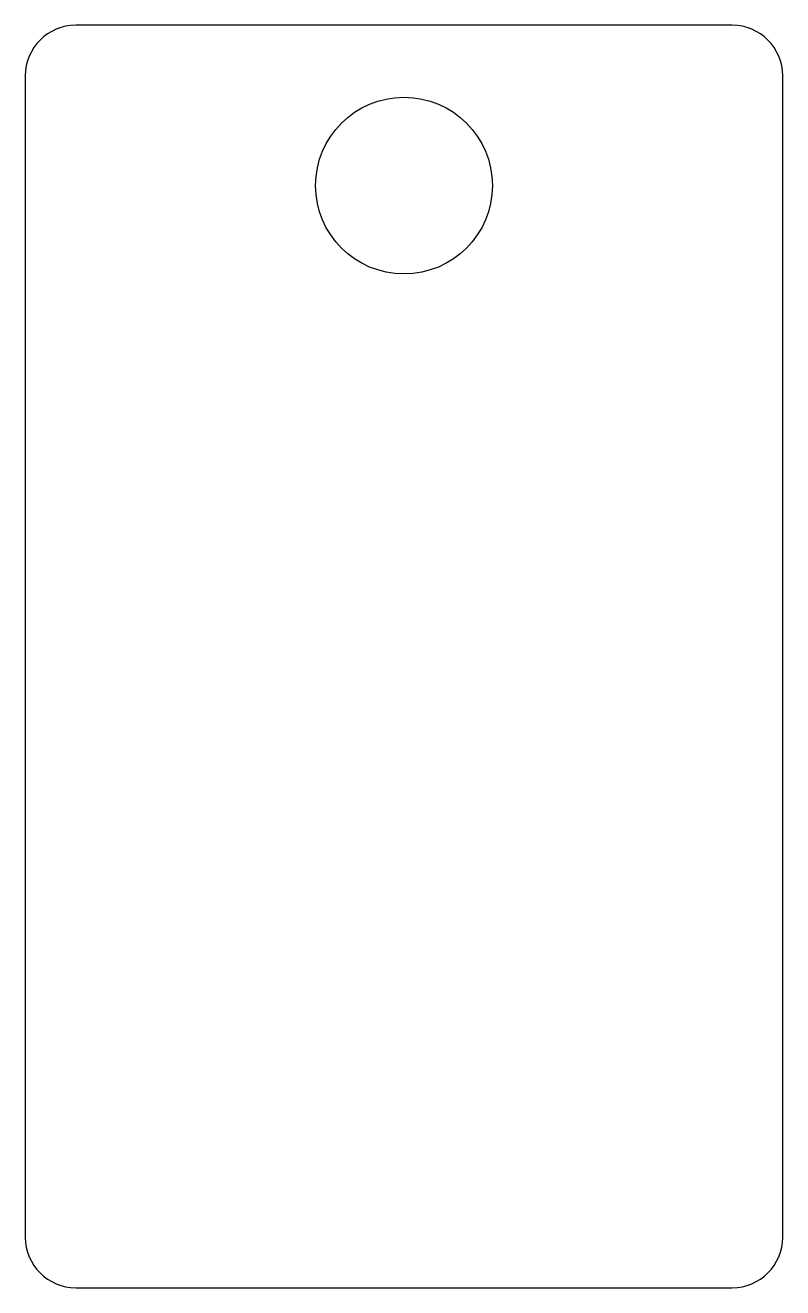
# Model space of a CAD drawing. Header units: millimetres. Extents: x 0 to 15, y -25 to 0.
import ezdxf

# ---------------------------------------------------------------- set-up
doc = ezdxf.new("R2010")
doc.units = ezdxf.units.MM

msp = doc.modelspace()

# ---------------------------------------------------------------- linework, layer by layer
at = {"color": 7, "linetype": 'Continuous', "lineweight": 25}
for p, q in [((14, 0), (1, 0)), ((0, -1), (0, -24)), ((15, -24), (15, -1)), ((1, -25), (14, -25))]:
    msp.add_line(p, q, dxfattribs=at)
msp.add_circle((7.5, -3.175), 1.75, dxfattribs=at)
for centre, start, end in [((1, -1), 90, 180), ((14, -1), 0, 90), ((1, -24), 180, 270), ((14, -24), 270, 0)]:
    msp.add_arc(centre, 1, start, end, dxfattribs=at)

doc.saveas('drawing.dxf')
